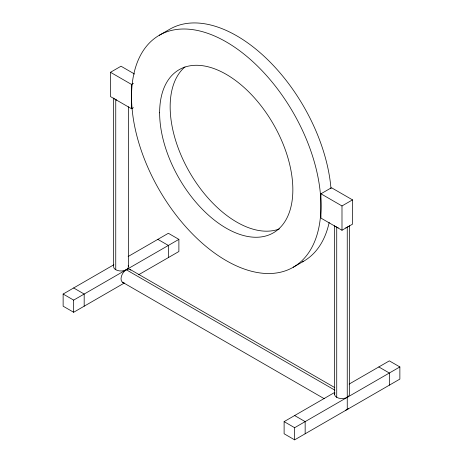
<?xml version="1.0" encoding="UTF-8"?>
<svg xmlns="http://www.w3.org/2000/svg" width="463" height="463" viewBox="0 0 463 463"><rect width="100%" height="100%" fill="white"/><g stroke="black" fill="none" stroke-linecap="round" stroke-linejoin="round"><path stroke-width="0.69" d="M159.272 35.281L169.794 29.204A133.934 77.327 60 0 1 268.604 60.589A133.934 77.327 60 0 1 330.999 188.73M133.39 107.671L131.533 108.741L110.489 96.593L110.489 72.292L121.011 66.215L134.629 74.08M110.489 72.292L131.533 84.44L133.39 83.369M124.414 282.962L73.658 312.27L63.136 306.193L63.136 294.04L113.892 264.738M128.129 256.519L168.364 233.288L178.886 239.365L178.886 251.513L138.651 274.744M63.136 294.04L73.658 300.117L178.886 239.365M320.946 193.794L331.467 187.723L352.511 199.871L352.511 224.173L341.989 230.25L320.946 218.096L320.946 193.794L341.989 205.948L352.511 199.871M293.206 267.261L303.728 261.184M349.108 384.099L389.342 360.868L399.864 366.945L399.864 379.099L294.636 439.85L284.114 433.773L284.114 421.625L334.871 392.317M284.114 421.625L294.636 427.702L399.864 366.945M157.842 239.365L168.364 245.442L168.364 257.59M378.821 366.945L389.342 373.022L389.342 385.17M129.993 269.373L334.813 387.624M126.272 269.744L334.847 390.164M122.55 282.262L324.239 398.707M73.658 287.969L84.179 294.04L84.179 306.193M294.636 415.548L305.158 421.625L305.158 433.773M349.432 225.614L349.432 394.285A7.443 4.294 0 0 1 341.017 398.545A7.443 4.294 0 0 1 334.801 393.174M347.25 227.211L347.25 409.471M341.989 205.948L341.989 230.25M336.728 227.211L336.728 397.323M334.546 225.614L334.546 394.285M294.636 427.702L294.636 439.85M131.533 84.44L131.533 108.741M128.454 106.687L128.454 266.705M115.75 99.632L115.75 269.744M113.568 98.034L113.568 266.705A7.443 4.294 0 0 0 121.983 270.965A7.443 4.294 0 0 0 128.199 265.594M73.658 300.117L73.658 312.27M116.745 100.112A7.443 4.294 0 0 1 114.564 98.741M348.436 226.32A7.443 4.294 0 0 1 345.711 227.894M338.268 227.894A7.443 4.294 0 0 1 335.548 226.32M123.638 282.598A7.443 4.294 -60 0 1 122.55 273.668A7.443 4.294 -60 0 1 130.826 270.149M348.436 408.586A7.443 4.294 0 0 1 345.711 410.154M279.363 228.919A94.197 54.385 60 0 1 189.975 172.925A94.197 54.385 60 0 1 185.003 66.898M329.193 222.385A133.934 77.327 60 0 1 302.518 261.855M159.631 112.816A94.197 54.385 60 0 0 259.546 237.108A94.197 54.385 60 0 0 259.546 103.891A94.197 54.385 60 0 0 159.631 112.816M131.533 96.593A133.934 77.327 60 0 0 273.592 273.315A133.934 77.327 60 0 0 273.592 83.901A133.934 77.327 60 0 0 131.533 96.593"/></g></svg>
